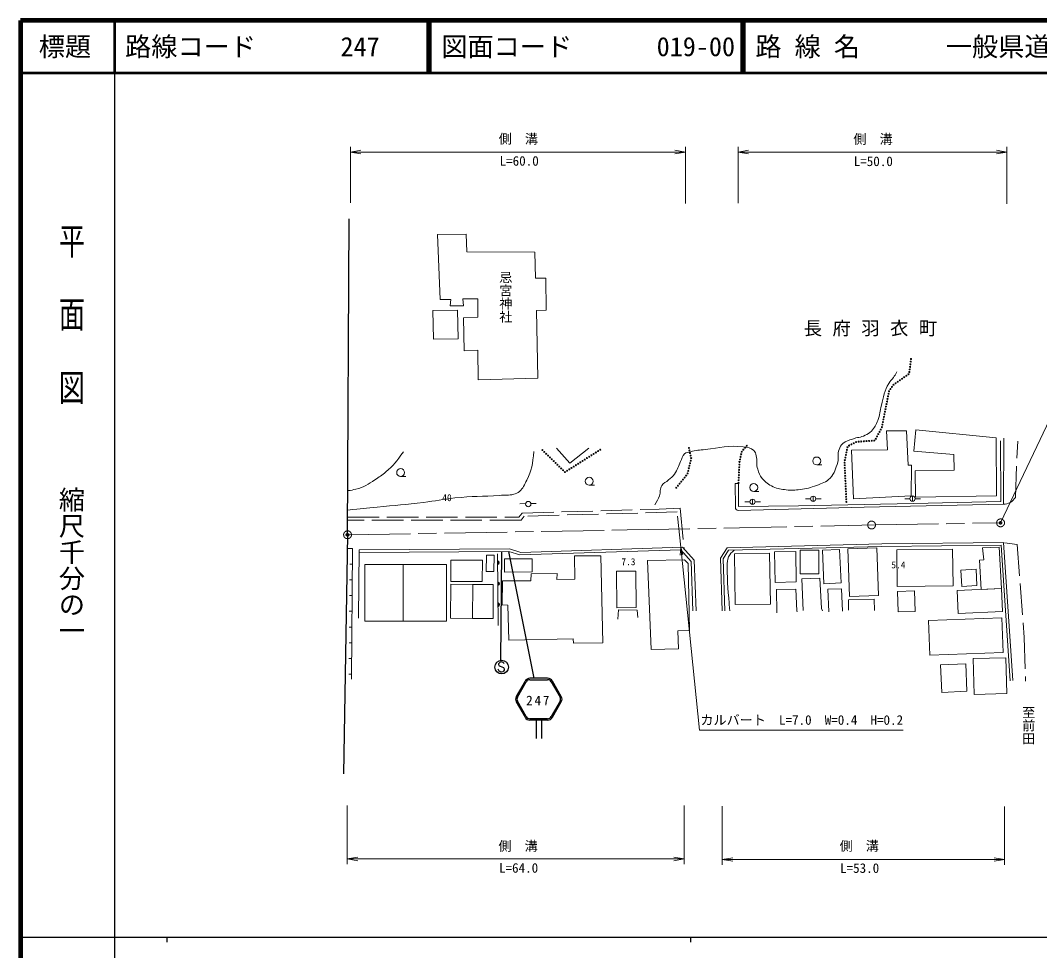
# Model space of a CAD drawing. Units: millimetres, scale not verified. Extents: x 40000 to 680000, y 20000 to 380000.
# Drawn here: x 40000 to 234656, y 202409 to 380000 of the extents above; entities that cross this region are included whole.
import ezdxf
from ezdxf.enums import TextEntityAlignment as Align

# ---------------------------------------------------------------- set-up
doc = ezdxf.new("R2010")
doc.units = ezdxf.units.MM
doc.header["$LTSCALE"] = 1000
doc.header["$PDMODE"] = 32
doc.header["$PDSIZE"] = 500
doc.linetypes.add('CHAIN', pattern=[18.5, 12, -1.5, 3.5, -1.5])
doc.linetypes.add('DASHED', pattern=[7.5, 6, -1.5])
for name, color, linetype, lineweight in [('M-BMK', 2, 'CHAIN', 13), ('M-BMK-OTRS', 5, 'Continuous', 25), ('M-STR-HTXT', 7, 'Continuous', 13), ('M-STR-STRC', 7, 'Continuous', 25), ('M-TTL', 2, 'Continuous', 140), ('M-TTL-BAND', 7, 'Continuous', 25), ('M-TTL-LINE', 7, 'Continuous', 50), ('M-WORK', 1, 'Continuous', 13)]:
    doc.layers.add(name, color=color, linetype=linetype, lineweight=lineweight)
for name, color, linetype in [('M-BMK-HTXT', 7, 'Continuous'), ('M-OTRS', 6, 'Continuous'), ('M-TTL-TXT', 7, 'Continuous')]:
    doc.layers.add(name, color=color, linetype=linetype)
doc.styles.add('@ＭＳ ゴシック', font='')
doc.styles.add('ＭＳ ゴシック', font='')
doc.styles.get('@ＭＳ ゴシック').set_extended_font_data('@MS Gothic')
doc.styles.get('ＭＳ ゴシック').set_extended_font_data('MS Gothic')

# ---------------------------------------------------------------- blocks, each defined once
blk = doc.blocks.new('open_arrow')
at = {"color": 0, "linetype": 'Continuous', "lineweight": -2}
blk.add_lwpolyline([(7.5, 1.25), (0, 0), (7.5, -1.25)], dxfattribs=at)

msp = doc.modelspace()

# ---------------------------------------------------------------- linework, layer by layer
at = {"layer": 'M-BMK'}
for p, q in [((102485, 281798), (155874, 282718)), ((155874, 282718), (203316, 283671)), ((203316, 283671), (227202, 284074))]:
    msp.add_line(p, q, dxfattribs=at)
for centre in [(202565, 283656), (227202, 284074), (102485, 281798)]:
    msp.add_circle(centre, 750, dxfattribs=at)
msp.add_point((227202, 284074), dxfattribs=at)
at = {"layer": 'M-BMK-OTRS'}
for q in [(102818, 342115), (101730, 236189)]:
    msp.add_line((102485, 281798), q, dxfattribs=at)
at = {"layer": 'M-OTRS'}
msp.add_point((102485, 281798), dxfattribs=at)
at = {"layer": 'M-STR-HTXT'}
for p, q in [((103039, 345186), (103039, 355872)), ((103039, 354872), (167017, 354872)), ((167017, 345066), (167017, 355872)), ((177059, 345110), (177059, 355869)), ((177059, 354869), (228408, 354869)), ((228408, 345000), (228408, 355869)), ((237895, 306519), (227202, 284074)), ((102440, 230092), (102440, 218907)), ((166774, 230092), (166774, 218907)), ((174036, 230013), (174036, 218808)), ((227979, 229934), (227979, 218808)), ((102440, 219907), (166774, 219907)), ((174036, 219808), (227979, 219808))]:
    msp.add_line(p, q, dxfattribs=at)
msp.add_lwpolyline([(166120, 279406), (169677, 244472), (208627, 244472)], dxfattribs=at)
at = {"layer": 'M-STR-STRC'}
for p, q in [((131905, 278615), (131716, 257819)), ((138152, 254394), (133309, 278625)), ((131319, 257167), (131299, 257019)), ((131299, 257019), (131410, 256782)), ((131486, 257347), (131319, 257167)), ((131657, 257468), (131486, 257347)), ((131873, 257511), (131657, 257468)), ((132023, 257490), (131873, 257511)), ((132211, 257396), (132023, 257490)), ((132354, 257299), (132211, 257396)), ((132398, 257154), (132354, 257299)), ((131302, 256012), (131251, 256155)), ((131411, 255781), (131302, 256012)), ((131410, 256782), (131606, 256686)), ((131545, 255685), (131411, 255781)), ((131735, 255588), (131545, 255685)), ((131606, 256686), (132298, 256441)), ((131892, 255566), (131735, 255588)), ((132109, 255603), (131892, 255566)), ((132272, 255728), (132109, 255603)), ((132364, 255921), (132272, 255728)), ((132298, 256441), (132402, 256217)), ((132402, 256217), (132364, 255921)), ((136388, 253862), (134699, 250936)), ((134929, 250803), (136619, 253729)), ((140688, 254394), (137310, 254394)), ((137310, 254128), (140688, 254128)), ((141379, 253729), (143069, 250803)), ((143299, 250936), (141610, 253862)), ((134699, 249872), (136388, 246946)), ((136619, 247079), (134929, 250005)), ((143069, 250005), (141379, 247079)), ((141610, 246946), (143299, 249872)), ((140688, 246680), (137310, 246680)), ((140688, 246414), (137310, 246414)), ((138499, 246414), (138499, 242914)), ((139499, 246414), (139499, 242914))]:
    msp.add_line(p, q, dxfattribs=at)
msp.add_circle((131914, 256534), 1300, dxfattribs=at)
for centre, radius, start, end in [((137310, 253330), 1064, 90, 150), ((137310, 253330), 798, 90, 150), ((140688, 253330), 1064, 30, 90), ((140688, 253330), 798, 30, 90), ((135620, 250404), 1064, 150, 210), ((135620, 250404), 798, 150, 210), ((142378, 250404), 798, 330, 30.00002), ((142378, 250404), 1064, 330, 30), ((137310, 247478), 1064, 210, 270), ((137310, 247478), 798, 210, 270), ((140688, 247478), 798, 270, 330), ((140688, 247478), 1064, 270, 330)]:
    msp.add_arc(centre, radius, start, end, dxfattribs=at)
at = {"layer": 'M-TTL'}
for p, q in [((40000, 380000), (40000, 20000)), ((680000, 380000), (40000, 380000))]:
    msp.add_line(p, q, dxfattribs=at)
at = {"layer": 'M-TTL-BAND'}
for p, q in [((58000, 370000), (58000, 20000)), ((40000, 205000), (579000, 205000)), ((68000, 205000), (68000, 204000)), ((168000, 205000), (168000, 204000))]:
    msp.add_line(p, q, dxfattribs=at)
at = {"layer": 'M-TTL-LINE'}
for p, q in [((58000, 380000), (58000, 370000)), ((117750, 380000), (117750, 370000)), ((118250, 380000), (118250, 370000)), ((177750, 380000), (177750, 370000)), ((178250, 380000), (178250, 370000)), ((40000, 370000), (680000, 370000))]:
    msp.add_line(p, q, dxfattribs=at)
at = {"layer": 'M-WORK'}
for p, q in [((119683, 339117), (125147, 339211)), ((120140, 326693), (119683, 339117)), ((125147, 339211), (125265, 335810)), ((125265, 335810), (138282, 335763)), ((138282, 335763), (138399, 330791)), ((138399, 330791), (140322, 330815)), ((140322, 330815), (140416, 324693)), ((122198, 326745), (120140, 326693)), ((122093, 325532), (122198, 326745)), ((124626, 325479), (122093, 325532)), ((127370, 326851), (124520, 326851)), ((124520, 326851), (124626, 325479)), ((127370, 323368), (127370, 326851)), ((124626, 323210), (127370, 323368)), ((124731, 316930), (124626, 323210)), ((140416, 324693), (138587, 324599)), ((138587, 324599), (138821, 311723)), ((127370, 317035), (124731, 316930)), ((127458, 311406), (127370, 317035)), ((138821, 311723), (127458, 311406)), ((210658, 297767), (211027, 301830)), ((211027, 301830), (226331, 300300)), ((209250, 301619), (205416, 301654)), ((205416, 301654), (205592, 298031)), ((209532, 295075), (209250, 301619)), ((226331, 300300), (226437, 289218)), ((227728, 287611), (227849, 300211)), ((142420, 298363), (144917, 295443)), ((144917, 295443), (148541, 298328)), ((205592, 298031), (198731, 297925)), ((198731, 297925), (199087, 288663)), ((227239, 288178), (227204, 299753)), ((218257, 297133), (210658, 297767)), ((218310, 294125), (218257, 297133)), ((192092, 295144), (193092, 295144)), ((210165, 295075), (209532, 295075)), ((210108, 289218), (210165, 295075)), ((210869, 294020), (218310, 294125)), ((210922, 288954), (210869, 294020)), ((112617, 292927), (113617, 292927)), ((148634, 291265), (149634, 291265)), ((177141, 291602), (176500, 291594)), ((176500, 291594), (176547, 286997)), ((177141, 291602), (177141, 287193)), ((180060, 290077), (181060, 290077)), ((179829, 287600), (179829, 288600)), ((190905, 288650), (189936, 288628)), ((191410, 288166), (191410, 289166)), ((191913, 288642), (192917, 288639)), ((199087, 288663), (210108, 289218)), ((209878, 288687), (208909, 288665)), ((210382, 288203), (210382, 289203)), ((210598, 287791), (227239, 288178)), ((210885, 288679), (211890, 288676)), ((226437, 289218), (210922, 288954)), ((136507, 287758), (135418, 287727)), ((137480, 287794), (138490, 287778)), ((177101, 286463), (201131, 287083)), ((177141, 287193), (188633, 287333)), ((179324, 288083), (178355, 288062)), ((180331, 288076), (181336, 288072)), ((188633, 287333), (210598, 287791)), ((201131, 287083), (227728, 287611)), ((227775, 280317), (204505, 280072)), ((229551, 253945), (227775, 280317)), ((103421, 279184), (102441, 279153)), ((103421, 279184), (102921, 279188)), ((103421, 279184), (103210, 254220)), ((104723, 278937), (104601, 265889)), ((133384, 279125), (104715, 278937)), ((133309, 278625), (104718, 278437)), ((135396, 277968), (133309, 278625)), ((135548, 278444), (133384, 279125)), ((166122, 278906), (135396, 277968)), ((166469, 279417), (135548, 278444)), ((168115, 276701), (166122, 278906)), ((168707, 276941), (166469, 279417)), ((174956, 279326), (173715, 277314)), ((175240, 278833), (174219, 277179)), ((204498, 280071), (174956, 279326)), ((204511, 279572), (175240, 278833)), ((227308, 279812), (204511, 279572)), ((226907, 279449), (223776, 279308)), ((223776, 279308), (223976, 277022)), ((227362, 271510), (226907, 279449)), ((229052, 253912), (227308, 279812)), ((131264, 264461), (131147, 278182)), ((145817, 277785), (150837, 277808)), ((145876, 273340), (145817, 277785)), ((150837, 277808), (151235, 261179)), ((166833, 277011), (159796, 276905)), ((159796, 276905), (160465, 259912)), ((167536, 276307), (166833, 277011)), ((168444, 267273), (168115, 276701)), ((169043, 267294), (168707, 276941)), ((173715, 277314), (174036, 267277)), ((174219, 277179), (174536, 267293)), ((223976, 277022), (223155, 276951)), ((223155, 276951), (223495, 271341)), ((103396, 276184), (102896, 276188)), ((167783, 263536), (167536, 276307)), ((103370, 273184), (102870, 273188)), ((131991, 268403), (132097, 272976)), ((132097, 272976), (137515, 273012)), ((137515, 273012), (137550, 274325)), ((137550, 274325), (142522, 274435)), ((142522, 274435), (142464, 273270)), ((142464, 273270), (145876, 273340)), ((192702, 273495), (189246, 273385)), ((189246, 273385), (189512, 267334)), ((192983, 267694), (192702, 273495)), ((188121, 271415), (184384, 271321)), ((184384, 271321), (184462, 266912)), ((188277, 267271), (188121, 271415)), ((196825, 271472), (194208, 271420)), ((194208, 271420), (194406, 267094)), ((196992, 267198), (196825, 271472)), ((223495, 271341), (227362, 271510)), ((103345, 270184), (102845, 270188)), ((203038, 269513), (198170, 269367)), ((198170, 269367), (198170, 267428)), ((203090, 267355), (203038, 269513)), ((103319, 267184), (102820, 267188)), ((133105, 268356), (131991, 268403)), ((133269, 261695), (133105, 268356)), ((154124, 265655), (154202, 267437)), ((154202, 267437), (157814, 267406)), ((157814, 267406), (157908, 266030)), ((188324, 267099), (188277, 267271)), ((193187, 267303), (192983, 267694)), ((103294, 264184), (102794, 264188)), ((165566, 263431), (167783, 263536)), ((165672, 260053), (165566, 263431)), ((103269, 261184), (102769, 261188)), ((145583, 261953), (133269, 261695)), ((145606, 261132), (145583, 261953)), ((151235, 261179), (145606, 261132)), ((160465, 259912), (165672, 260053)), ((103243, 258184), (102743, 258189)), ((103218, 255184), (102718, 255189))]:
    msp.add_line(p, q, dxfattribs=at)
at = {"layer": 'M-WORK', "linetype": 'DASHED'}
msp.add_line((230021, 288918), (230468, 299641), dxfattribs=at)
at = {"layer": 'M-WORK'}
for points in [[(118753, 324604), (123503, 324709), (123625, 319224), (118875, 319119)], [(184041, 278558), (188087, 278629), (188189, 272787), (184143, 272717)], [(188932, 278875), (192485, 278875), (192485, 274372), (188932, 274372)], [(193177, 278851), (193474, 272441), (196756, 272593), (196459, 279004)], [(198020, 279109), (198337, 270033), (203873, 270226), (203556, 279303)], [(207361, 278898), (218021, 279057), (218125, 272050), (207465, 271891)], [(122230, 276960), (128235, 276937), (128219, 272880), (122214, 272903)], [(129032, 277899), (130486, 277875), (130436, 274780), (128982, 274804)], [(132433, 277195), (137734, 277218), (137745, 274708), (132444, 274684)], [(176372, 278171), (183091, 278277), (183244, 268560), (176524, 268455)], [(105765, 276140), (105765, 265304), (113083, 265304), (113083, 276140)], [(113083, 265304), (113083, 276140), (121409, 276140), (121409, 265304)], [(153829, 274820), (153900, 267854), (157596, 267892), (157526, 274858)], [(219604, 275046), (222507, 275204), (222676, 272100), (219773, 271942)], [(122207, 272340), (122160, 265867), (126334, 265836), (126381, 272310)], [(126334, 265836), (126381, 272310), (130321, 272281), (130274, 265808)], [(207519, 270983), (210738, 271088), (210867, 267175), (207647, 267069)], [(218918, 271141), (227362, 271510), (227552, 267148), (219109, 266778)], [(227414, 265969), (213430, 265441), (213681, 258790), (227665, 259317)], [(215752, 256945), (220554, 257156), (220784, 251926), (215982, 251715)], [(221979, 258159), (228206, 258317), (228380, 251471), (222153, 251312)]]:
    msp.add_lwpolyline(points, close=True, dxfattribs=at)
at = {"layer": 'M-WORK', "linetype": 'DASHED'}
for points in [[(166120, 279406), (165413, 286151), (136212, 285354), (135649, 284603), (102500, 284579)], [(102503, 285143), (135180, 285143), (135860, 285917), (162012, 286714), (165999, 286855), (166774, 279080)], [(227979, 280263), (230353, 279946), (231725, 262215), (231989, 253824)]]:
    msp.add_lwpolyline(points, dxfattribs=at)
at = {"layer": 'M-WORK'}
for centre, radius in [((210097, 315349), 100), ((209843, 313366), 100), ((209906, 313862), 100), ((209970, 314358), 100), ((210033, 314854), 100), ((208379, 311585), 100), ((208791, 311868), 100), ((209203, 312152), 100), ((209615, 312435), 100), ((209779, 312870), 100), ((206162, 309623), 100), ((206457, 310027), 100), ((206752, 310431), 100), ((207144, 310735), 100), ((207556, 311018), 100), ((207968, 311301), 100), ((205606, 307735), 100), ((205703, 308225), 100), ((205800, 308716), 100), ((205897, 309207), 100), ((205219, 305773), 100), ((205316, 306263), 100), ((205413, 306754), 100), ((205509, 307244), 100), ((204832, 303811), 100), ((204929, 304301), 100), ((205025, 304792), 100), ((205122, 305282), 100), ((204325, 301891), 100), ((204541, 302339), 100), ((204638, 302829), 100), ((204735, 303320), 100), ((201590, 299673), 100), ((202089, 299707), 100), ((202588, 299740), 100), ((203086, 299774), 100), ((203378, 300130), 100), ((203615, 300570), 100), ((203851, 301011), 100), ((204088, 301451), 100), ((139701, 297964), 100), ((150321, 297772), 100), ((150743, 298040), 100), ((167673, 298380), 100), ((167782, 297892), 100), ((178073, 298039), 100), ((178404, 298414), 100), ((178735, 298789), 100), ((197861, 298014), 100), ((197962, 298504), 100), ((198254, 298844), 100), ((198705, 299060), 100), ((199156, 299276), 100), ((199606, 299493), 100), ((200093, 299572), 100), ((200592, 299606), 100), ((201091, 299639), 100), ((140058, 297615), 100), ((140416, 297266), 100), ((140774, 296916), 100), ((141132, 296567), 100), ((141490, 296218), 100), ((141848, 295869), 100), ((147368, 295894), 100), ((147790, 296163), 100), ((148212, 296431), 100), ((148634, 296699), 100), ((149055, 296967), 100), ((149477, 297236), 100), ((149899, 297504), 100), ((167891, 297404), 100), ((168001, 296916), 100), ((168024, 295942), 100), ((168110, 296428), 100), ((177435, 296187), 100), ((177548, 296674), 100), ((177660, 297161), 100), ((177773, 297648), 100), ((192092, 295894), 750), ((197460, 296055), 100), ((197560, 296545), 100), ((197661, 297035), 100), ((197761, 297524), 100), ((112617, 293677), 750), ((142205, 295519), 100), ((142563, 295170), 100), ((142921, 294821), 100), ((143279, 294472), 100), ((143637, 294123), 100), ((144414, 294017), 100), ((144836, 294285), 100), ((145258, 294553), 100), ((145680, 294821), 100), ((146102, 295090), 100), ((146524, 295358), 100), ((146946, 295626), 100), ((167546, 294000), 100), ((167666, 294486), 100), ((167785, 294971), 100), ((167905, 295457), 100), ((177266, 294199), 100), ((177291, 294699), 100), ((177315, 295198), 100), ((177339, 295697), 100), ((197406, 295561), 100), ((197428, 295062), 100), ((197451, 294563), 100), ((197474, 294063), 100), ((143995, 293773), 100), ((148634, 292015), 750), ((166207, 291943), 100), ((166523, 292330), 100), ((166840, 292717), 100), ((167156, 293105), 100), ((167427, 293515), 100), ((177170, 292201), 100), ((177194, 292701), 100), ((177218, 293200), 100), ((177242, 293700), 100), ((197497, 293564), 100), ((197520, 293064), 100), ((197543, 292565), 100), ((197566, 292065), 100), ((165258, 290782), 100), ((165574, 291169), 100), ((165890, 291556), 100), ((177146, 291702), 100), ((180060, 290827), 750), ((197589, 291566), 100), ((197611, 291066), 100), ((197634, 290567), 100), ((197657, 290067), 100), ((136998, 287661), 500), ((179829, 288100), 500), ((191410, 288666), 500), ((197680, 289568), 100), ((197703, 289068), 100), ((197726, 288569), 100), ((197749, 288069), 100), ((210382, 288703), 500)]:
    msp.add_circle(centre, radius, dxfattribs=at)
for centre, radius, start, end in [((227673, 290371), 2761, 271.13667, 328.2455), ((177087, 287003), 540, 180.58463, 271.4796), ((131107, 276460), 354, 279.28711, 81.69228), ((131107, 276460), 283, 281.51115, 79.46825), ((131107, 276460), 212, 285.25747, 75.72192), ((131107, 276460), 142, 292.9692, 68.01019), ((131107, 276460), 100, 303.28686, 57.69253), ((131142, 272460), 354, 279.28711, 81.69228), ((131142, 272460), 283, 281.51115, 79.46825), ((131142, 272460), 212, 285.25747, 75.72192), ((131142, 272460), 142, 292.9692, 68.01019), ((131142, 272460), 100, 303.28686, 57.69253), ((131176, 268460), 354, 279.28711, 81.69228), ((131176, 268460), 283, 281.51115, 79.46825), ((131176, 268460), 212, 285.25747, 75.72192), ((131176, 268460), 142, 292.9692, 68.01019), ((131176, 268460), 100, 303.28686, 57.69253)]:
    msp.add_arc(centre, radius, start, end, dxfattribs=at)
for points, knots in [([(161160, 287485), (161618, 288252), (161777, 288522), (162040, 289244), (162310, 289987), (162076, 290546), (162497, 291214), (162845, 291769), (163314, 291830), (163799, 292270), (164259, 292688), (164577, 292880), (164925, 293396), (165505, 294257), (165614, 294863), (166086, 295788), (166376, 296358), (166392, 296795), (166860, 297230), (167194, 297542), (167507, 297541), (167950, 297653), (169042, 297927), (169681, 297952), (170800, 298075), (173620, 298383), (175232, 298921), (178047, 298567), (178884, 298462), (179480, 298448), (180088, 297864), (180389, 297574), (180386, 297278), (180510, 296879), (180809, 295913), (180496, 295266), (180827, 294310), (181076, 293590), (181174, 293129), (181671, 292551), (182343, 291770), (182840, 291387), (183782, 290968), (184698, 290560), (185283, 290481), (186280, 290370), (187304, 290256), (187897, 290300), (188918, 290440), (190166, 290612), (190881, 290745), (192050, 291214), (193122, 291646), (193890, 291753), (194653, 292622), (195517, 293605), (195717, 294394), (196095, 295647), (196371, 296560), (196029, 297175), (196342, 298075), (196514, 298572), (196693, 298845), (197080, 299201), (197674, 299745), (198193, 299792), (198945, 300080), (199855, 300428), (200469, 300342), (201337, 300784), (201840, 301040), (202155, 301175), (202534, 301593), (203154, 302278), (203377, 302780), (203730, 303634), (204173, 304705), (204151, 305393), (204433, 306518), (204647, 307372), (204700, 307871), (204996, 308700), (205279, 309488), (205410, 309952), (205841, 310670), (206128, 311148), (206405, 311335), (206720, 311796), (207003, 312208), (207093, 312362), (207389, 312886)], [0, 0, 0, 0, 1, 1, 1, 2, 2, 2, 3, 3, 3, 4, 4, 4, 5, 5, 5, 6, 6, 6, 7, 7, 7, 8, 8, 8, 9, 9, 9, 10, 10, 10, 11, 11, 11, 12, 12, 12, 13, 13, 13, 14, 14, 14, 15, 15, 15, 16, 16, 16, 17, 17, 17, 18, 18, 18, 19, 19, 19, 20, 20, 20, 21, 21, 21, 22, 22, 22, 23, 23, 23, 24, 24, 24, 25, 25, 25, 26, 26, 26, 27, 27, 27, 28, 28, 28, 29, 29, 29, 30, 30, 30, 30]), ([(102511, 286499), (105254, 286771), (105942, 286841), (108142, 287063), (111605, 287413), (113553, 287541), (117007, 287978), (119348, 288274), (120644, 288555), (122988, 288822), (126311, 289201), (128200, 289090), (131537, 289315), (132583, 289385), (133197, 289262), (134211, 289526), (134669, 289645), (134946, 289741), (135302, 290053), (136055, 290715), (136233, 291318), (136709, 292200), (137765, 294156), (137737, 295233), (138081, 297723)], [0, 0, 0, 0, 1, 1, 1, 2, 2, 2, 3, 3, 3, 4, 4, 4, 5, 5, 5, 6, 6, 6, 7, 7, 7, 8, 8, 8, 8]), ([(102531, 290230), (103241, 290293), (103493, 290362), (104096, 290511), (105629, 290889), (106390, 291453), (107719, 292305), (108557, 292842), (109023, 293154), (109795, 293783), (111336, 295037), (111753, 295767), (113137, 297617)], [0, 0, 0, 0, 1, 1, 1, 2, 2, 2, 3, 3, 3, 4, 4, 4, 4]), ([(175480, 267287), (175467, 267423), (175465, 267459), (175456, 267569), (175195, 270778), (174966, 272581), (175011, 275801), (175021, 276514), (174959, 276966), (175269, 277607), (175549, 278188), (175814, 278424), (176345, 278861)], [0, 0, 0, 0, 1, 1, 1, 2, 2, 2, 3, 3, 3, 4, 4, 4, 4])]:
    msp.add_open_spline(points, degree=3, knots=knots, dxfattribs=at)

# ---------------------------------------------------------------- block references
at = {"layer": 'M-STR-HTXT', "xscale": 267, "yscale": 267}
for p in [(103039, 354872), (177059, 354869), (102440, 219907), (174036, 219808)]:
    msp.add_blockref('open_arrow', p, dxfattribs=at)
at = {"layer": 'M-STR-HTXT'}
for p, xscale, yscale, rotation in [((167017, 354872), 267, 267, 180), ((228408, 354869), 267, 267, 180), ((166120, 279406), 200, 200, 275.8), ((166774, 219907), 267, 267, 180), ((227979, 219808), 267, 267, 180)]:
    msp.add_blockref('open_arrow', p, dxfattribs=dict(at, xscale=xscale, yscale=yscale, rotation=rotation))

# ---------------------------------------------------------------- texts
at = {"layer": 'M-BMK-HTXT', "insert": (189607, 319660), "char_height": 2566, "attachment_point": 7, "style": 'ＭＳ ゴシック'}
msp.add_mtext('\\T1.57;長府羽衣町', dxfattribs=at)
at = {"layer": 'M-STR-HTXT', "style": 'ＭＳ ゴシック'}
for s, p in [('側\u3000溝', (131353, 355923)), ('側\u3000溝', (199095, 355881)), ('カルバート\u3000L=7.0\u3000W=0.4\u3000H=0.2', (169877, 244972)), ('側\u3000溝', (131303, 220912)), ('側\u3000溝', (196460, 220923))]:
    msp.add_text(s, height=1833, dxfattribs=at).set_placement(p, align=Align.BOTTOM_LEFT)
for s, p in [('L=60.0', (135263, 351711)), ('L=50.0', (202886, 351637)), ('L=64.0', (135149, 216731)), ('L=53.0', (200281, 216698))]:
    msp.add_text(s, height=1833, dxfattribs=at).set_placement(p, align=Align.BOTTOM_CENTER)
at = {"layer": 'M-STR-HTXT', "style": '@ＭＳ ゴシック'}
msp.add_text('至前田', height=1833, rotation=270, dxfattribs=at).set_placement((231071, 249158), align=Align.BOTTOM_LEFT)
at = {"layer": 'M-STR-STRC', "insert": (138990, 250168), "char_height": 1833, "attachment_point": 5, "style": 'ＭＳ ゴシック'}
msp.add_mtext('\\T1.28;247', dxfattribs=at)
at = {"layer": 'M-TTL-BAND', "style": '@ＭＳ ゴシック', "width": 1.4}
msp.add_text('平  面  図', height=3666, rotation=270, dxfattribs=at).set_placement((49777, 306475), align=Align.MIDDLE_RIGHT)
at = {"layer": 'M-TTL-BAND', "style": '@ＭＳ ゴシック'}
msp.add_text('縮尺千分の一', height=3666, rotation=270, dxfattribs=at).set_placement((49777, 261030), align=Align.MIDDLE_RIGHT)
at = {"layer": 'M-TTL-TXT', "style": 'ＭＳ ゴシック'}
msp.add_text('標題', height=3666, dxfattribs=at).set_placement((48500, 375000), align=Align.MIDDLE_CENTER)
for s, p in [('路線コード', (60000, 375000)), ('247', (101142, 375000)), ('図面コード', (120380, 375000)), ('019-00', (161521, 375000)), ('路 線 名', (180380, 375000)), ('一般県道安岡港長府線', (216734, 375000))]:
    msp.add_text(s, height=3666, dxfattribs=at).set_placement(p, align=Align.MIDDLE_LEFT)
at = {"layer": 'M-WORK', "style": '@ＭＳ ゴシック'}
msp.add_text('忌宮神社', height=1833, rotation=270, dxfattribs=at).set_placement((131225, 332199), align=Align.BOTTOM_LEFT)
at = {"layer": 'M-WORK', "style": 'ＭＳ ゴシック'}
for s, p in [('40', (120575, 287828)), ('7.3', (154777, 275596)), ('5.4', (206339, 274992))]:
    msp.add_text(s, height=1320, dxfattribs=at).set_placement(p, align=Align.BOTTOM_LEFT)

doc.saveas('drawing.dxf')
